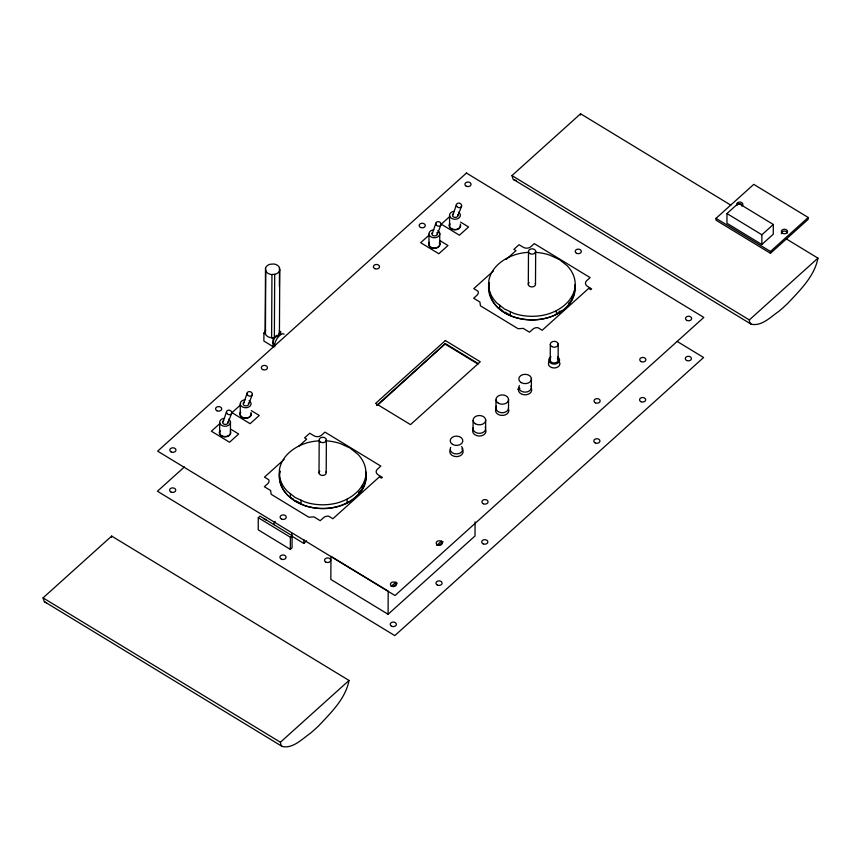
<?xml version="1.0" encoding="UTF-8"?>
<svg xmlns="http://www.w3.org/2000/svg" width="861" height="861" viewBox="0 0 861 861"><rect width="100%" height="100%" fill="white"/><g stroke="black" fill="none" stroke-linecap="round" stroke-linejoin="round"><path stroke-width="1.29" d="M219.641 432.986L219.695 422.665M230.479 421.89L230.414 432.222A5.414 4.004 0.3 0 1 224.151 436.549A5.414 4.004 0.3 0 1 220.093 430.941M240.23 414.442L240.284 404.121M258.278 517.698L258.225 529.838L290.329 549.372L292.051 547.833L292.116 535.682L260 516.148L258.278 517.698L290.394 537.232L290.329 549.372M265.489 268.74L265.156 331.905L263.918 333.024L263.875 341.042L273.088 346.649L274.971 344.949M265.758 270.784L265.436 333.95L263.918 333.024M271.947 274.541L271.613 337.706L273.131 338.631L273.088 346.649M274.368 337.512L274.702 274.347M279.394 286.562L279.491 267.749M279.771 269.784L279.438 332.949L280.675 331.829L279.158 330.904M280.664 334.498L280.675 331.829M290.426 493.74L290.415 497.389L293.59 499.326M301.038 500.198L301.016 503.836L295.71 500.618M292.632 536.618L303.804 543.409L303.825 539.546M319.022 473.023L319.183 440.219M326.201 472.506L326.373 439.713M347.091 502.792L347.112 499.143M362.33 485.443L362.309 489.091L358.51 492.514M388.085 614.27L388.203 591.184L330.958 556.367L330.839 579.442L388.085 614.27L475.003 535.983L475.078 521.884M428.939 244.492L428.993 234.17M439.713 243.728L439.767 233.406M377.57 405.24L445.352 343.593L478.006 363.45M449.528 225.959L449.582 215.627M473.055 429.122L473.098 420.62M485.626 428.229L485.669 419.727M495.936 408.523L495.979 400.021M499.724 305.257L499.703 308.895L502.889 310.832M508.55 399.127L508.507 407.63A6.318 4.671 0.3 0 1 501.199 412.677A6.318 4.671 0.3 0 1 496.463 406.134M510.336 311.704L510.315 315.352L505.009 312.123M528.31 284.528L528.482 251.735M531.377 387.03L531.42 378.528M535.499 284.022L535.671 251.218M550.222 360.35L550.308 344.561M556.41 310.66L556.389 314.297L560.199 310.875M558.122 359.79L558.208 344.002M571.629 296.959L571.607 300.597L568.755 303.169M716.008 218.35L715.997 220.179L770.455 253.295L808.199 219.307L808.21 217.489L753.752 184.362L716.008 218.35L770.466 251.477L770.455 253.295M726.975 213.55L726.932 223.268L761.834 244.502L773.275 234.203L773.318 224.484L738.415 203.25L726.975 213.55L761.888 234.784L761.834 244.502M226.518 411.719L222.708 423.074A2.884 2.131 0.3 0 0 224.882 424.387L226.303 424.312A2.626 1.948 0.3 0 0 228.014 422.762L231.727 413.129M228.014 422.762L227.853 421.718M247.107 393.186L243.297 404.53A2.884 2.131 0.3 0 0 245.471 405.854L246.892 405.768A2.626 1.948 0.3 0 0 248.603 404.229L252.316 394.586M248.603 404.229L248.442 403.174M435.817 223.236L432.007 234.579A2.884 2.131 0.3 0 0 434.181 235.903L435.601 235.817A2.626 1.948 0.3 0 0 437.313 234.278L441.026 224.635M437.313 234.278L437.151 233.223A2.884 2.131 0.3 0 0 436.796 232.75M456.405 204.692L452.595 216.046A2.884 2.131 0.3 0 0 454.759 217.359L456.19 217.284A2.626 1.948 0.3 0 0 457.901 215.734L461.614 206.091M457.901 215.734L457.74 214.69M279.481 331.915C279.75 336.167 274.734 338.233 271.129 337.695A7.222 5.338 0.3 0 1 265.543 334.294L265.177 331.55A7.222 5.338 0.3 0 1 265.715 330.215M111.596 537.339L111.672 536.08L349.028 680.448C345.584 698.572 331.248 712.402 319.108 725.382A107.862 45.784 -58.7 0 1 310.154 733.454C302.05 738.975 292.848 748.973 282.204 746.465L44.191 601.548L43.05 597.878L111.672 536.08M580.508 115.04L580.594 113.781L730.806 205.144M785.845 238.626L817.95 258.149C814.506 276.273 800.17 290.092 788.019 303.083A107.862 45.784 -58.7 0 1 779.065 311.144C770.972 316.676 761.759 326.663 751.115 324.166L513.113 179.239L511.972 175.579L580.594 113.781M273.131 338.631L276.058 335.994M219.62 423.784L211.386 431.2L229.532 442.242L238.68 433.998L230.737 429.176M240.197 405.24L231.964 412.656L250.12 423.698L259.269 415.465L251.326 410.632M428.918 235.29L420.674 242.705L438.83 253.747L447.978 245.514L440.036 240.682M449.496 216.757L441.262 224.172L459.419 235.214L468.567 226.97L460.624 222.138M184.426 466.931L157.434 491.233L394.801 635.612L703.598 357.509L677.23 341.462M284.108 459.451L264.478 477.134L268.664 479.674A5.414 4.004 0.3 0 1 267.793 483.624L264.359 486.723L270.645 490.544L271.15 494.3L308.841 517.224L313.921 516.869L320.206 520.69L323.639 517.601A5.414 4.004 0.3 0 1 328.708 516.191L332.895 518.742L379.389 476.876L381.477 478.146L382.338 477.371L378.151 474.831A5.414 4.004 0.3 0 1 377.387 469.191L380.82 466.102L324.974 432.125L321.54 435.214A5.414 4.004 0.3 0 1 313.921 435.763L309.734 433.212L304.59 437.851L306.677 439.121L298.832 446.192M493.407 270.957L473.776 288.639L477.963 291.19A5.414 4.004 0.3 0 1 477.08 295.14L473.658 298.229L479.932 302.05L480.438 305.806L518.139 328.741L523.219 328.375L529.504 332.195L532.937 329.106A5.414 4.004 0.3 0 1 537.996 327.707L542.193 330.258L588.687 288.381L590.775 289.651L591.636 288.887L587.45 286.336A5.414 4.004 0.3 0 1 586.685 280.697L590.119 277.608L534.272 243.641L530.839 246.73A5.414 4.004 0.3 0 1 523.219 247.268L519.032 244.718L513.888 249.356L515.976 250.626L506.16 259.473M376.58 405.531L445.352 343.593M290.394 537.232L292.116 535.682M303.804 543.409L306.667 540.837M761.888 234.784L773.318 224.484M391.077 586.492L396.038 582.025M436.721 545.39L441.682 540.923M393.197 586.685L397.201 583.091M439.164 545.304L443.157 541.698M770.466 251.477L808.21 217.489M282.204 746.465L281.052 745.217L280.406 742.247L349.028 680.448M751.115 324.166L749.608 322.068L749.328 319.948L817.95 258.149M516.514 180.552L513.759 179.798M46.548 602.754L44.837 602.097M511.972 175.579L749.328 319.948M445.352 344.206L478.006 364.063M276.908 335.23L277.888 335.822M43.05 597.878L280.406 742.247M274.702 346.832L274.713 344.002A8.126 3.444 -58.7 0 1 279.029 336.124A8.126 3.444 -58.7 0 1 284.152 334.186M274.982 344.411A5.952 2.529 -58.7 0 1 273.141 342.086A5.952 2.529 -58.7 0 1 275.929 336.242M278.792 334.068A5.952 2.529 -58.7 0 1 280.159 334.294M222.547 422.03A2.626 1.948 0.3 0 1 223.634 420.717M228.52 419.189A5.414 4.004 0.3 0 1 228.24 425.538A5.414 4.004 0.3 0 1 220.018 423.677A5.414 4.004 0.3 0 1 224.549 418.285M737.059 205.392A3.067 2.271 0.3 0 1 738.146 202.4A3.067 2.271 0.3 0 1 742.257 203.013A3.067 2.271 0.3 0 1 741.719 206.091M737.662 204.498A3.067 2.271 0.3 0 1 742.634 205.359M781.411 233.697A3.067 2.271 0.3 0 1 783.94 231.092A3.067 2.271 0.3 0 1 787.471 232.965M365.57 471.419A43.319 32.04 0.3 0 1 322.875 508.603A43.319 32.04 0.3 0 1 280.094 471.268M251.025 412.57A5.779 4.273 0.3 0 1 245.439 418.328A5.779 4.273 0.3 0 1 240.359 412.29M230.436 431.103A5.779 4.273 0.3 0 1 224.85 436.871A5.779 4.273 0.3 0 1 219.77 430.834M439.734 242.619A5.779 4.273 0.3 0 1 434.148 248.377A5.779 4.273 0.3 0 1 429.069 242.339M460.323 224.075A5.779 4.273 0.3 0 1 454.726 229.844A5.779 4.273 0.3 0 1 449.657 223.795M461.883 448.839A6.673 4.94 0.3 0 1 457.116 456.621A6.673 4.94 0.3 0 1 450.368 449.657M485.582 429.37A6.673 4.94 0.3 0 1 479.114 436.043A6.673 4.94 0.3 0 1 473.249 429.058M508.453 408.771A6.673 4.94 0.3 0 1 501.995 415.443A6.673 4.94 0.3 0 1 496.119 408.458M531.323 388.171A6.673 4.94 0.3 0 1 524.866 394.844A6.673 4.94 0.3 0 1 518.989 387.859M559.564 362.223A5.779 4.273 0.3 0 1 553.967 367.981A5.779 4.273 0.3 0 1 548.898 361.943M263.886 518.925A3.067 2.271 0.3 0 1 265.339 519.42M265.877 519.85A3.067 2.271 0.3 0 1 266.264 520.367M452.434 214.992A2.626 1.948 0.3 0 1 453.51 213.689M460.301 225.184A5.414 4.004 0.3 0 1 454.038 229.521A5.414 4.004 0.3 0 1 449.98 223.914M458.396 212.15A5.414 4.004 0.3 0 1 458.127 218.511A5.414 4.004 0.3 0 1 449.905 216.649A5.414 4.004 0.3 0 1 454.436 211.257M439.39 242.705A5.414 4.004 0.3 0 1 434.159 248.108A5.414 4.004 0.3 0 1 429.391 242.447M437.818 230.694A5.414 4.004 0.3 0 1 437.539 237.044A5.414 4.004 0.3 0 1 429.316 235.193A5.414 4.004 0.3 0 1 433.847 229.801M431.845 233.535A2.626 1.948 0.3 0 1 432.405 232.588M517.665 389.204A14.443 10.676 0.3 0 1 519.936 388.397M531 385.836A6.318 4.671 0.3 0 1 524.887 392.142A6.318 4.671 0.3 0 1 519.334 385.534M461.604 446.558A6.318 4.671 0.3 0 1 457.094 453.93A6.318 4.671 0.3 0 1 450.712 447.333M485.249 427.034A6.318 4.671 0.3 0 1 479.964 433.32A6.318 4.671 0.3 0 1 473.109 427.906M557.401 358.37A3.971 2.938 0.3 0 1 554.57 362.998A3.971 2.938 0.3 0 1 550.556 358.854M557.605 356.981A5.414 4.004 0.3 0 1 558.046 362.879A5.414 4.004 0.3 0 1 550.071 362.675A5.414 4.004 0.3 0 1 551.018 356.809M527.621 252.381A43.319 32.04 0.3 0 0 516.611 254.264C504.395 257.848 492.546 266.103 489.166 278.986A43.319 32.04 0.3 0 0 496.722 302.878L504.46 308.991L514.071 313.426A43.319 32.04 0.3 0 0 547.198 314.287C559.424 310.692 571.273 302.448 574.653 289.565A43.319 32.04 0.3 0 0 567.098 265.672L559.359 259.548L549.748 255.125A43.319 32.04 0.3 0 0 535.176 252.338M535.284 283.334A3.605 2.669 0.3 0 1 531.323 286.907A3.605 2.669 0.3 0 1 529.117 282.58M243.136 403.486A2.626 1.948 0.3 0 1 244.212 402.184M251.003 413.678A5.414 4.004 0.3 0 1 244.739 418.015A5.414 4.004 0.3 0 1 240.682 412.397M249.098 400.645A5.414 4.004 0.3 0 1 248.829 406.995A5.414 4.004 0.3 0 1 240.606 405.144A5.414 4.004 0.3 0 1 245.137 399.752M279.847 471.118A43.319 32.04 0.3 0 0 287.402 495.01L295.14 501.124L304.751 505.558A43.319 32.04 0.3 0 0 337.889 506.419C350.104 502.835 361.954 494.58 365.333 481.697A43.319 32.04 0.3 0 0 365.699 473.346M318.322 440.875A43.319 32.04 0.3 0 0 307.312 442.748C295.097 446.342 283.247 454.597 279.868 467.469A43.319 32.04 0.3 0 0 287.423 491.362L295.162 497.486L304.772 501.92A43.319 32.04 0.3 0 0 337.899 502.77C350.126 499.186 361.975 490.931 365.355 478.059A43.319 32.04 0.3 0 0 357.799 454.167L350.061 448.043L340.45 443.609A43.319 32.04 0.3 0 0 325.878 440.821M325.985 471.828A3.605 2.669 0.3 0 1 322.025 475.401A3.605 2.669 0.3 0 1 319.818 471.064M273.959 524.64A11.731 6.124 48 0 1 275.197 521.432M291.814 533.454A11.731 6.124 48 0 1 291.793 537.544M265.5 268.384L265.877 271.129A7.222 5.338 0.3 0 0 271.463 274.53L275.176 274.261A7.222 5.338 0.3 0 0 279.75 270.15L279.384 267.394A7.222 5.338 0.3 0 0 273.798 263.993L270.074 264.262A7.222 5.338 0.3 0 0 265.5 268.384M489.145 282.623C484.582 330.99 575.987 332.594 574.987 284.851A43.319 32.04 0.3 0 1 530.505 319.937A43.319 32.04 0.3 0 1 489.145 282.623M466.447 173.05L157.649 451.153L395.005 595.521L703.814 317.418L466.447 173.05M445.363 340.558L375.6 403.389L410.503 424.613L480.277 361.792L445.363 340.558M226.949 413.474A2.712 2.228 21.1 0 0 231.523 413.667A2.712 2.228 21.1 0 0 228.908 410.127A2.712 2.228 21.1 0 0 226.949 413.474M782.832 233.428A3.067 2.271 0.3 0 0 787.514 231.587A3.067 2.271 0.3 0 0 783.004 229.5A3.067 2.271 0.3 0 0 782.832 233.428M217.015 410.794A3.067 2.271 0.3 0 0 221.707 408.943A3.067 2.271 0.3 0 0 217.187 406.866A3.067 2.271 0.3 0 0 217.015 410.794M171.274 451.993A3.067 2.271 0.3 0 0 175.956 450.142A3.067 2.271 0.3 0 0 171.436 448.064A3.067 2.271 0.3 0 0 171.274 451.993M466.35 186.245A3.067 2.271 0.3 0 0 471.032 184.405A3.067 2.271 0.3 0 0 466.511 182.317A3.067 2.271 0.3 0 0 466.35 186.245M420.599 227.455A3.067 2.271 0.3 0 0 425.28 225.604A3.067 2.271 0.3 0 0 420.771 223.526A3.067 2.271 0.3 0 0 420.599 227.455M391.873 586.169A3.067 2.271 0.3 0 0 396.566 584.328A3.067 2.271 0.3 0 0 392.046 582.24A3.067 2.271 0.3 0 0 391.873 586.169M437.625 544.97A3.067 2.271 0.3 0 0 442.306 543.13A3.067 2.271 0.3 0 0 437.797 541.042A3.067 2.271 0.3 0 0 437.625 544.97M641.208 361.631A3.067 2.271 0.3 0 0 645.89 359.79A3.067 2.271 0.3 0 0 641.37 357.702A3.067 2.271 0.3 0 0 641.208 361.631M686.949 320.432A3.067 2.271 0.3 0 0 691.641 318.581A3.067 2.271 0.3 0 0 687.121 316.504A3.067 2.271 0.3 0 0 686.949 320.432M374.847 268.654A3.067 2.271 0.3 0 0 379.529 266.802A3.067 2.271 0.3 0 0 375.019 264.725A3.067 2.271 0.3 0 0 374.847 268.654M262.766 369.595A3.067 2.271 0.3 0 0 267.448 367.744A3.067 2.271 0.3 0 0 262.939 365.667A3.067 2.271 0.3 0 0 262.766 369.595M483.376 503.771A3.067 2.271 0.3 0 0 488.058 501.931A3.067 2.271 0.3 0 0 483.538 499.843A3.067 2.271 0.3 0 0 483.376 503.771M595.457 402.83A3.067 2.271 0.3 0 0 600.139 400.989A3.067 2.271 0.3 0 0 595.629 398.901A3.067 2.271 0.3 0 0 595.457 402.83M576.644 253.338A3.067 2.271 0.3 0 0 581.336 251.498A3.067 2.271 0.3 0 0 576.816 249.41A3.067 2.271 0.3 0 0 576.644 253.338M281.569 519.086A3.067 2.271 0.3 0 0 286.261 517.235A3.067 2.271 0.3 0 0 281.741 515.158A3.067 2.271 0.3 0 0 281.569 519.086M325.673 561.985A3.067 2.271 0.3 0 0 330.646 560.608A3.067 2.271 0.3 0 0 326.534 558.1A3.067 2.271 0.3 0 0 325.673 561.985M640.993 401.71A3.067 2.271 0.3 0 0 645.675 399.87A3.067 2.271 0.3 0 0 641.165 397.782A3.067 2.271 0.3 0 0 640.993 401.71M686.744 360.511A3.067 2.271 0.3 0 0 691.426 358.671A3.067 2.271 0.3 0 0 686.906 356.583A3.067 2.271 0.3 0 0 686.744 360.511M391.669 626.259A3.067 2.271 0.3 0 0 396.351 624.408A3.067 2.271 0.3 0 0 391.841 622.331A3.067 2.271 0.3 0 0 391.669 626.259M437.41 585.06A3.067 2.271 0.3 0 0 442.102 583.209A3.067 2.271 0.3 0 0 437.582 581.132A3.067 2.271 0.3 0 0 437.41 585.06M171.059 492.072A3.067 2.271 0.3 0 0 175.741 490.232A3.067 2.271 0.3 0 0 171.231 488.144A3.067 2.271 0.3 0 0 171.059 492.072M483.161 543.851A3.067 2.271 0.3 0 0 487.843 542.01A3.067 2.271 0.3 0 0 483.333 539.922A3.067 2.271 0.3 0 0 483.161 543.851M595.242 442.92A3.067 2.271 0.3 0 0 599.934 441.069A3.067 2.271 0.3 0 0 595.414 438.992A3.067 2.271 0.3 0 0 595.242 442.92M281.364 559.166A3.067 2.271 0.3 0 0 286.046 557.325A3.067 2.271 0.3 0 0 281.536 555.237A3.067 2.271 0.3 0 0 281.364 559.166M456.825 206.446A2.712 2.228 21.1 0 0 461.399 206.64A2.712 2.228 21.1 0 0 458.795 203.099A2.712 2.228 21.1 0 0 456.825 206.446M436.247 224.979A2.712 2.228 21.1 0 0 440.821 225.173A2.712 2.228 21.1 0 0 438.206 221.632A2.712 2.228 21.1 0 0 436.247 224.979M521.131 382.575A6.318 4.671 0.3 0 0 531.366 379.744A6.318 4.671 0.3 0 0 522.907 374.6A6.318 4.671 0.3 0 0 521.131 382.575M452.509 444.373A6.318 4.671 0.3 0 0 462.744 441.542A6.318 4.671 0.3 0 0 454.285 436.398A6.318 4.671 0.3 0 0 452.509 444.373M475.38 423.773A6.318 4.671 0.3 0 0 485.626 420.943A6.318 4.671 0.3 0 0 477.155 415.798A6.318 4.671 0.3 0 0 475.38 423.773M551.74 346.542A3.971 2.938 0.3 0 0 558.176 344.766A3.971 2.938 0.3 0 0 552.859 341.526A3.971 2.938 0.3 0 0 551.74 346.542M529.795 253.532A3.605 2.669 0.3 0 0 535.639 251.918A3.605 2.669 0.3 0 0 530.806 248.98A3.605 2.669 0.3 0 0 529.795 253.532M498.261 403.174A6.318 4.671 0.3 0 0 508.496 400.343A6.318 4.671 0.3 0 0 500.026 395.199A6.318 4.671 0.3 0 0 498.261 403.174M247.527 394.93A2.712 2.228 21.1 0 0 252.112 395.124A2.712 2.228 21.1 0 0 249.496 391.583A2.712 2.228 21.1 0 0 247.527 394.93M320.496 442.027A3.605 2.669 0.3 0 0 326.341 440.412A3.605 2.669 0.3 0 0 321.508 437.463A3.605 2.669 0.3 0 0 320.496 442.027"/></g></svg>
